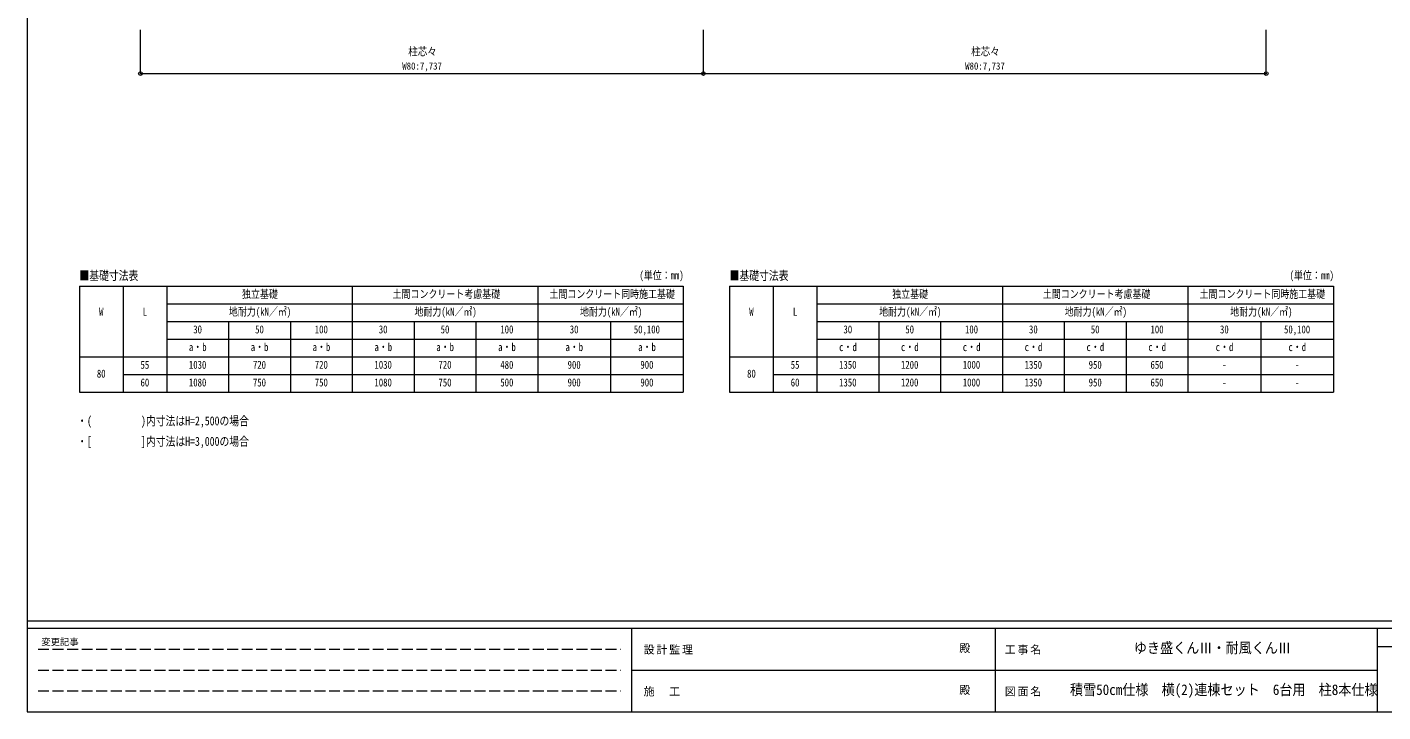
# Model space of a CAD drawing. Units: millimetres at full size, sheet at 1:50; details may follow other scales. Extents: x -14053 to 14053, y -9700 to 9700.
# Drawn here: x -14053 to 4581, y -9700 to -293 of the extents above; entities that cross this region are included whole.
import ezdxf
from ezdxf.enums import TextEntityAlignment as Align

# ---------------------------------------------------------------- set-up
doc = ezdxf.new("R2010")
doc.units = ezdxf.units.MM
doc.header["$LTSCALE"] = 50
doc.header["$PDMODE"] = 32
doc.header["$PDSIZE"] = 50
doc.linetypes.add('DASHED3', pattern=[4, 3, -1])
for name, color, linetype, lineweight in [('0-8_外構', 6, 'Continuous', 9), ('0-D_記号', 7, 'Continuous', 9), ('F-0_ﾚｲﾔ240', 7, 'Continuous', 9)]:
    doc.layers.add(name, color=color, linetype=linetype, lineweight=lineweight)
doc.styles.add('ＭＳ ゴシック', font='')
doc.styles.get('ＭＳ ゴシック').set_extended_font_data('MS Gothic')

msp = doc.modelspace()

# ---------------------------------------------------------------- linework, layer by layer
at = {"layer": '0-8_外構'}
for p, q in [((-12495.72, -931.09), (-12495.72, -330.2)), ((-4759.22, -931.09), (-4759.22, -330.2)), ((2977.28, -931.09), (2977.28, -330.2)), ((-12495.72, -931.09), (-4759.22, -931.09)), ((-4759.22, -931.09), (2977.28, -931.09))]:
    msp.add_line(p, q, dxfattribs=at)
for p in [(-12495.72, -931.09), (-4759.22, -931.09), (2977.28, -931.09)]:
    msp.add_point(p, dxfattribs=at)
at = {"layer": '0-D_記号'}
for p, q in [((-13334.63, -3850.8), (-5034.63, -3850.8)), ((-13334.63, -3850.8), (-13334.63, -5308.8)), ((-12734.63, -3850.8), (-12734.63, -5308.8)), ((-12134.63, -3850.8), (-12134.63, -5308.8)), ((-12134.63, -3850.8), (-12134.63, -5308.8)), ((-9584.63, -3850.8), (-9584.63, -5308.8)), ((-7034.63, -3850.8), (-7034.63, -5308.8)), ((-5034.63, -3850.8), (-5034.63, -5308.8)), ((-4398.17, -3850.8), (3901.83, -3850.8)), ((-4398.17, -3850.8), (-4398.17, -5308.8)), ((-3798.17, -3850.8), (-3798.17, -5308.8)), ((-3198.17, -3850.8), (-3198.17, -5308.8)), ((-3198.17, -3850.8), (-3198.17, -5308.8)), ((-648.17, -3850.8), (-648.17, -5308.8)), ((1901.83, -3850.8), (1901.83, -5308.8)), ((3901.83, -3850.8), (3901.83, -5308.8)), ((-12134.63, -4093.8), (-5034.63, -4093.8)), ((-3198.17, -4093.8), (3901.83, -4093.8)), ((-12134.63, -4336.8), (-5034.63, -4336.8)), ((-11284.63, -4336.8), (-11284.63, -5308.8)), ((-10434.63, -4336.8), (-10434.63, -5308.8)), ((-8734.63, -4336.8), (-8734.63, -5308.8)), ((-7884.63, -4336.8), (-7884.63, -5308.8)), ((-6034.63, -4336.8), (-6034.63, -5308.8)), ((-3198.17, -4336.8), (3901.83, -4336.8)), ((-2348.17, -4336.8), (-2348.17, -5308.8)), ((-1498.17, -4336.8), (-1498.17, -5308.8)), ((201.83, -4336.8), (201.83, -5308.8)), ((1051.83, -4336.8), (1051.83, -5308.8)), ((2901.83, -4336.8), (2901.83, -5308.8)), ((-12134.63, -4579.8), (-5034.63, -4579.8)), ((-3198.17, -4579.8), (3901.83, -4579.8)), ((-13334.63, -4822.8), (-5034.63, -4822.8)), ((-4398.17, -4822.8), (3901.83, -4822.8)), ((-12734.63, -5065.8), (-12134.63, -5065.8)), ((-12134.63, -5065.8), (-5034.63, -5065.8)), ((-3798.17, -5065.8), (-3198.17, -5065.8)), ((-3198.17, -5065.8), (3901.83, -5065.8)), ((-13334.63, -5308.8), (-5034.63, -5308.8)), ((-4398.17, -5308.8), (3901.83, -5308.8))]:
    msp.add_line(p, q, dxfattribs=at)
at = {"layer": 'F-0_ﾚｲﾔ240', "color": 5, "lineweight": 5}
for p, q in [((-14053.43, 9700), (-14053.43, -9700)), ((-14053.43, -8450), (13346.57, -8450)), ((-14053.43, -8550), (8901.98, -8550)), ((-5748.03, -8550), (-5748.03, -9700)), ((-748.03, -8550), (-748.03, -9700)), ((4501.97, -8550), (4501.97, -9700)), ((4501.97, -8800), (7501.97, -8800)), ((-5748.03, -9125), (4501.97, -9125)), ((-14053.43, -9700), (13346.57, -9700))]:
    msp.add_line(p, q, dxfattribs=at)
at = {"layer": 'F-0_ﾚｲﾔ240', "color": 4, "linetype": 'DASHED3'}
for p, q in [((-13903.43, -8837.5), (-5898.03, -8837.5)), ((-13903.43, -9125), (-5898.03, -9125)), ((-13903.43, -9412.5), (-5898.03, -9412.5))]:
    msp.add_line(p, q, dxfattribs=at)

# ---------------------------------------------------------------- texts
at = {"layer": '0-8_外構', "color": 7, "style": 'ＭＳ ゴシック'}
for s, height, width, p in [('柱芯々', 110, 0.85, (-8814.97, -716.09)), ('柱芯々', 110, 0.85, (-1078.47, -716.09)), ('W80:7,737', 98.97, 0.9, (-8897.47, -906.09)), ('W80:7,737', 98.97, 0.9, (-1160.97, -906.09))]:
    msp.add_text(s, height=height, dxfattribs=dict(at, width=width)).set_placement(p, align=Align.BOTTOM_LEFT)
at = {"layer": '0-D_記号', "style": 'ＭＳ ゴシック', "width": 0.8}
for s, height, p in [('■基礎寸法表', 123.7, (-13334.63, -3804.79)), ('(単位：mm)', 110, (-5637.68, -3790.13)), ('■基礎寸法表', 123.7, (-4398.17, -3804.79)), ('(単位：mm)', 110, (3298.78, -3790.13)), ('独立基礎', 110, (-11099.63, -4047.3)), ('土間コンクリート考慮基礎', 110, (-9029.63, -4047.3)), ('土間コンクリート同時施工基礎', 110, (-6874.63, -4047.3)), ('独立基礎', 110, (-2163.17, -4047.3)), ('土間コンクリート考慮基礎', 110, (-93.17, -4047.3)), ('土間コンクリート同時施工基礎', 110, (2061.83, -4047.3)), ('W', 110, (-13064.63, -4290.3)), ('L', 110, (-12464.63, -4290.3)), ('地耐力(kN／㎡)', 110, (-11279.63, -4290.3)), ('地耐力(kN／㎡)', 110, (-8729.63, -4290.3)), ('地耐力(kN／㎡)', 110, (-6454.63, -4290.3)), ('W', 110, (-4128.17, -4290.3)), ('L', 110, (-3528.17, -4290.3)), ('地耐力(kN／㎡)', 110, (-2343.17, -4290.3)), ('地耐力(kN／㎡)', 110, (206.83, -4290.3)), ('地耐力(kN／㎡)', 110, (2481.83, -4290.3)), ('30', 110, (-11769.63, -4533.3)), ('50', 110, (-10919.63, -4533.3)), ('100', 110, (-10099.63, -4533.3)), ('30', 110, (-9219.63, -4533.3)), ('50', 110, (-8369.63, -4533.3)), ('100', 110, (-7549.63, -4533.3)), ('30', 110, (-6594.63, -4533.3)), ('50,100', 110, (-5714.63, -4533.3)), ('30', 110, (-2833.17, -4533.3)), ('50', 110, (-1983.17, -4533.3)), ('100', 110, (-1163.17, -4533.3)), ('30', 110, (-283.17, -4533.3)), ('50', 110, (566.83, -4533.3)), ('100', 110, (1386.83, -4533.3)), ('30', 110, (2341.83, -4533.3)), ('50,100', 110, (3221.83, -4533.3)), ('a・b', 110, (-11829.63, -4776.3)), ('a・b', 110, (-10979.63, -4776.3)), ('a・b', 110, (-10129.63, -4776.3)), ('a・b', 110, (-9279.63, -4776.3)), ('a・b', 110, (-8429.63, -4776.3)), ('a・b', 110, (-7579.63, -4776.3)), ('a・b', 110, (-6654.63, -4776.3)), ('a・b', 110, (-5654.63, -4776.3)), ('c・d', 110, (-2893.17, -4776.3)), ('c・d', 110, (-2043.17, -4776.3)), ('c・d', 110, (-1193.17, -4776.3)), ('c・d', 110, (-343.17, -4776.3)), ('c・d', 110, (506.83, -4776.3)), ('c・d', 110, (1356.83, -4776.3)), ('c・d', 110, (2281.83, -4776.3)), ('c・d', 110, (3281.83, -4776.3)), ('80', 110, (-13094.63, -5140.8)), ('55', 110, (-12494.63, -5019.3)), ('1030', 110, (-11829.63, -5019.3)), ('720', 110, (-10949.63, -5019.3)), ('720', 110, (-10099.63, -5019.3)), ('1030', 110, (-9279.63, -5019.3)), ('720', 110, (-8399.63, -5019.3)), ('480', 110, (-7549.63, -5019.3)), ('900', 110, (-6624.63, -5019.3)), ('900', 110, (-5624.63, -5019.3)), ('80', 110, (-4158.17, -5140.8)), ('55', 110, (-3558.17, -5019.3)), ('1350', 110, (-2893.17, -5019.3)), ('1200', 110, (-2043.17, -5019.3)), ('1000', 110, (-1193.17, -5019.3)), ('1350', 110, (-343.17, -5019.3)), ('950', 110, (536.83, -5019.3)), ('650', 110, (1386.83, -5019.3)), ('-', 110, (2371.83, -5019.3)), ('-', 110, (3371.83, -5019.3)), ('60', 110, (-12494.63, -5262.3)), ('1080', 110, (-11829.63, -5262.3)), ('750', 110, (-10949.63, -5262.3)), ('750', 110, (-10099.63, -5262.3)), ('1080', 110, (-9279.63, -5262.3)), ('750', 110, (-8399.63, -5262.3)), ('500', 110, (-7549.63, -5262.3)), ('900', 110, (-6624.63, -5262.3)), ('900', 110, (-5624.63, -5262.3)), ('60', 110, (-3558.17, -5262.3)), ('1350', 110, (-2893.17, -5262.3)), ('1200', 110, (-2043.17, -5262.3)), ('1000', 110, (-1193.17, -5262.3)), ('1350', 110, (-343.17, -5262.3)), ('950', 110, (536.83, -5262.3)), ('650', 110, (1386.83, -5262.3)), ('-', 110, (2371.83, -5262.3)), ('-', 110, (3371.83, -5262.3)), ('・(\u3000\u3000\u3000\u3000\u3000)内寸法はH=2,500の場合', 123.7, (-13365.13, -5800.96)), ('・[\u3000\u3000\u3000\u3000\u3000]内寸法はH=3,000の場合', 123.7, (-13365.13, -6082.21))]:
    msp.add_text(s, height=height, dxfattribs=at).set_placement(p, align=Align.BOTTOM_LEFT)
at = {"layer": 'F-0_ﾚｲﾔ240', "style": 'ＭＳ ゴシック'}
for s, height, p in [('変更記事', 91.64, (-13858.06, -8812.5)), ('殿', 110, (-1240.88, -8912.5)), ('殿', 110, (-1240.88, -9487.5))]:
    msp.add_text(s, height=height, dxfattribs=at).set_placement(p, align=Align.BOTTOM_LEFT)
at = {"layer": 'F-0_ﾚｲﾔ240', "style": 'ＭＳ ゴシック', "width": 0.9}
for s, p in [('ゆき盛くんⅢ・耐風くんⅢ', (1158.22, -8937.5)), ('積雪50㎝仕様\u3000横(2)連棟セット\u30006台用\u3000柱8本仕様', (279.83, -9512.5))]:
    msp.add_text(s, height=146.6, dxfattribs=at).set_placement(p, align=Align.BOTTOM_LEFT)
at = {"layer": 'F-0_ﾚｲﾔ240', "char_height": 110, "attachment_point": 7, "style": 'ＭＳ ゴシック'}
for s, insert in [('\\T1.17;設計監理', (-5579.15, -8912.5)), ('\\T1.17;工事名', (-616.19, -8912.5)), ('\\T1.17;施\u3000工', (-5579.15, -9487.5)), ('\\T1.17;図面名', (-616.19, -9487.5))]:
    msp.add_mtext(s, dxfattribs=dict(at, insert=insert))

doc.saveas('drawing.dxf')
